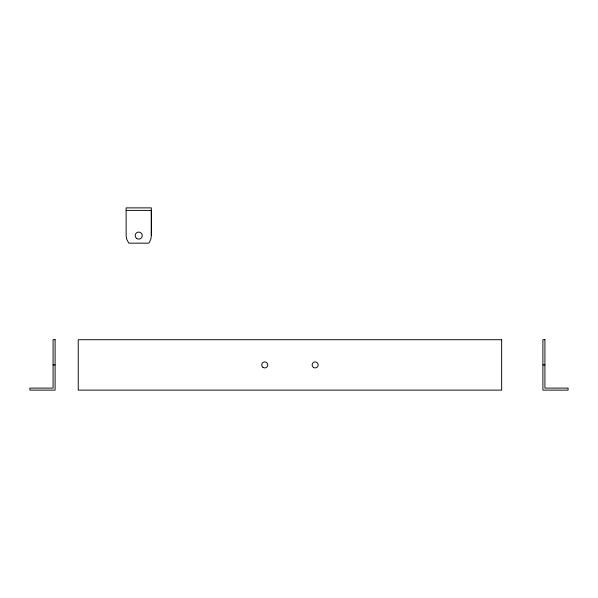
<?xml version="1.0" encoding="UTF-8"?>
<svg xmlns="http://www.w3.org/2000/svg" width="598" height="598" viewBox="0 0 598 598"><rect width="100%" height="100%" fill="white"/><g stroke="black" fill="none" stroke-linecap="round" stroke-linejoin="round"><path stroke-width="0.9" d="M126.126 210.399L126.126 235.605L126.552 238.864L128.779 243.162L148.67 243.162L149.642 241.906L150.898 238.864L151.331 235.605L151.331 207.88L126.126 207.88L126.126 210.399L151.331 210.399L151.331 235.605M53.087 364.915L55.106 364.915M542.894 364.915L544.913 364.915M55.106 339.716L53.087 339.716L53.087 388.102L29.9 388.102L29.9 390.12L55.106 390.12L55.106 339.716M501.655 339.716L78.241 339.716L78.241 390.12L501.655 390.12L501.655 339.716M544.913 339.716L542.894 339.716L542.894 390.12L568.1 390.12L568.1 388.102L544.913 388.102L544.913 339.716M263.015 367.396A3.027 3.027 0 0 0 267.755 365.169A3.027 3.027 0 0 0 263.456 362.179A3.027 3.027 0 0 0 263.015 367.396M313.584 367.501A3.027 3.027 0 0 0 318.173 364.982A3.027 3.027 0 0 0 313.696 362.268A3.027 3.027 0 0 0 313.584 367.501M136.471 238.318A3.528 3.528 0 0 0 142.204 236.203A3.528 3.528 0 0 0 137.51 232.293A3.528 3.528 0 0 0 136.471 238.318"/></g></svg>
